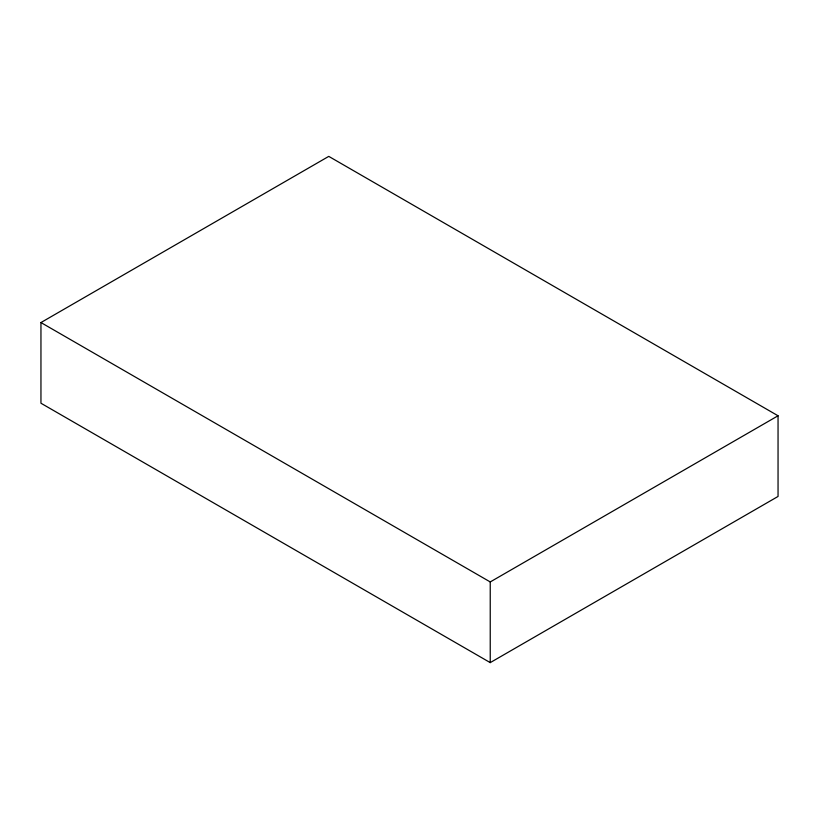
<?xml version="1.0" encoding="UTF-8"?>
<svg xmlns="http://www.w3.org/2000/svg" width="819" height="819" viewBox="0 0 819 819"><rect width="100%" height="100%" fill="white"/><g stroke="black" fill="none" stroke-linecap="round" stroke-linejoin="round"><path stroke-width="1.23" d="M40.95 322.553L328.767 156.378L778.05 415.776L778.05 496.447L490.233 662.622L40.95 403.224L40.95 322.553L490.233 581.94L778.05 415.776M490.233 581.94L490.233 662.622"/></g></svg>
